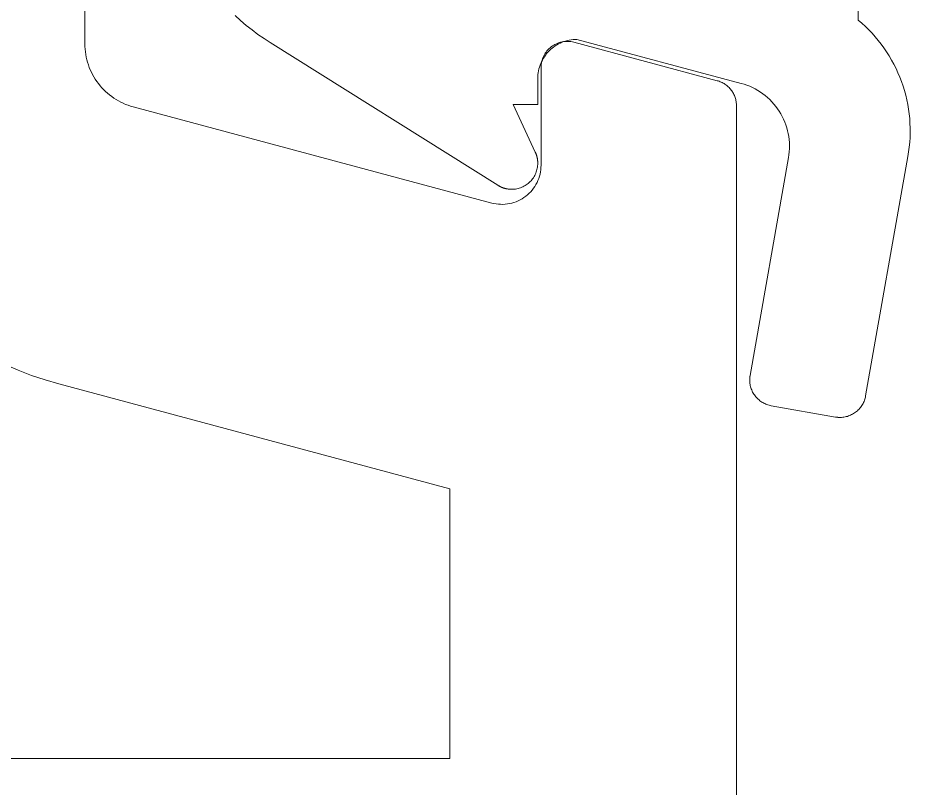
# Model space of a CAD drawing. Header units: centimetres. Extents: x 16433 to 114398, y -50094 to -12305.
# Drawn here: x 66730.488 to 66731.173, y -38603.88 to -38603.289 of the extents above; entities that cross this region are included whole.
import ezdxf

# ---------------------------------------------------------------- set-up
doc = ezdxf.new("R2010")
doc.units = ezdxf.units.CM
doc.header["$LTSCALE"] = 0.5
doc.layers.get('0').update_dxf_attribs({"linetype": 'CONTINUOUS'})
doc.layers.add('0-Coupe A.3', color=7, linetype='CONTINUOUS')

# ---------------------------------------------------------------- blocks, each defined once
blk = doc.blocks.new('Groupe-369-1')
at = {"color": 7, "linetype": 'Continuous', "lineweight": 5}
for points in [[(10405.58003, -46993.11364, 0), (10405.97496, -46993.03885, 0), (10405.97696, -46993.03842, 0), (10405.97894, -46993.03792, 0), (10405.9809, -46993.03734, 0), (10405.98284, -46993.03667, 0), (10405.98475, -46993.03593, 0), (10405.98662, -46993.03511, 0), (10405.98846, -46993.03422, 0), (10405.99026, -46993.03325, 0), (10405.99202, -46993.03221, 0), (10405.99373, -46993.03109, 0), (10405.9954, -46993.02991, 0), (10405.99702, -46993.02866, 0), (10405.99859, -46993.02734, 0), (10406.0001, -46993.02597, 0), (10406.00155, -46993.02453, 0), (10406.00295, -46993.02303, 0), (10406.00428, -46993.02148, 0), (10406.00554, -46993.01987, 0), (10406.00674, -46993.01822, 0), (10406.00787, -46993.01651, 0), (10406.00893, -46993.01476, 0), (10406.00992, -46993.01297, 0), (10406.01084, -46993.01114, 0), (10406.01167, -46993.00928, 0), (10406.01244, -46993.00738, 0), (10406.01312, -46993.00545, 0), (10406.01372, -46993.0035, 0), (10406.01424, -46993.00152, 0), (10406.01469, -46992.99952, 0), (10406.01505, -46992.99751, 0), (10406.01532, -46992.99548, 0), (10406.01552, -46992.99345, 0), (10406.03676, -46992.70936, 0), (10406.03684, -46992.70764, 0), (10406.03682, -46992.70592, 0), (10406.0367, -46992.70421, 0), (10406.03649, -46992.70251, 0), (10406.03618, -46992.70082, 0), (10406.03577, -46992.69915, 0), (10406.03526, -46992.69751, 0), (10406.03467, -46992.69589, 0), (10406.03398, -46992.69432, 0), (10406.0332, -46992.69279, 0), (10406.03234, -46992.6913, 0), (10406.03139, -46992.68987, 0), (10406.03036, -46992.68849, 0), (10406.02926, -46992.68718, 0), (10406.02808, -46992.68593, 0), (10406.02683, -46992.68475, 0), (10406.02552, -46992.68364, 0), (10406.02414, -46992.68261, 0), (10406.02271, -46992.68166, 0), (10406.02123, -46992.68079, 0), (10406.0197, -46992.68001, 0), (10406.01813, -46992.67932, 0), (10406.01652, -46992.67872, 0), (10406.01488, -46992.67821, 0), (10406.01321, -46992.6778, 0), (10406.01152, -46992.67749, 0), (10406.00982, -46992.67727, 0), (10406.0081, -46992.67715, 0), (10406.00638, -46992.67712, 0), (10406.00467, -46992.6772, 0), (10406.00296, -46992.67737, 0), (10406.00126, -46992.67764, 0), (10405.92757, -46992.6916, 0), (10405.92644, -46992.69178, 0), (10405.9253, -46992.6919, 0), (10405.92416, -46992.69195, 0), (10405.92301, -46992.69193, 0), (10405.92187, -46992.69185, 0), (10405.92074, -46992.6917, 0), (10405.91961, -46992.69149, 0), (10405.9185, -46992.69122, 0), (10405.9174, -46992.69088, 0), (10405.91633, -46992.69048, 0), (10405.91528, -46992.69002, 0), (10405.91426, -46992.6895, 0), (10405.91327, -46992.68892, 0), (10405.91232, -46992.68829, 0), (10405.9114, -46992.6876, 0), (10405.91053, -46992.68686, 0), (10405.90969, -46992.68608, 0), (10405.90891, -46992.68524, 0), (10405.90817, -46992.68437, 0), (10405.90749, -46992.68345, 0), (10405.90686, -46992.68249, 0), (10405.90628, -46992.6815, 0), (10405.90576, -46992.68048, 0), (10405.9053, -46992.67943, 0), (10405.90491, -46992.67836, 0), (10405.90457, -46992.67726, 0), (10405.9043, -46992.67615, 0), (10405.90409, -46992.67502, 0), (10405.90395, -46992.67389, 0), (10405.90387, -46992.67275, 0), (10405.90385, -46992.6716, 0), (10405.90391, -46992.67046, 0), (10405.9124, -46992.55689, 0), (10405.91248, -46992.55608, 0), (10405.91259, -46992.55527, 0), (10405.91273, -46992.55446, 0), (10405.91291, -46992.55366, 0), (10405.91312, -46992.55287, 0), (10405.91336, -46992.55209, 0), (10405.91363, -46992.55132, 0), (10405.91394, -46992.55056, 0), (10405.91427, -46992.54982, 0), (10405.91464, -46992.54908, 0), (10405.91503, -46992.54837, 0), (10405.91546, -46992.54767, 0), (10405.91591, -46992.54699, 0), (10405.91639, -46992.54632, 0), (10405.9169, -46992.54568, 0), (10405.91743, -46992.54506, 0), (10405.91799, -46992.54446, 0), (10405.91857, -46992.54389, 0), (10405.91917, -46992.54333, 0), (10405.9198, -46992.54281, 0), (10405.92045, -46992.54231, 0), (10405.92111, -46992.54184, 0), (10405.9218, -46992.54139, 0), (10405.9225, -46992.54097, 0), (10405.92322, -46992.54059, 0), (10405.92396, -46992.54023, 0), (10405.92471, -46992.5399, 0), (10405.92547, -46992.5396, 0), (10405.92624, -46992.53934, 0), (10405.92703, -46992.5391, 0), (10405.92782, -46992.5389, 0), (10405.92862, -46992.53873, 0), (10407.20644, -46992.29674, 0)], [(10406.22803, -46993.05344, 0), (10406.23042, -46993.04266, 0), (10406.23236, -46993.03179, 0), (10406.23386, -46993.02085, 0), (10406.23491, -46993.00985, 0), (10406.25806, -46992.70026, 0), (10406.46134, -46992.66176, 0), (10406.63067, -46993.55587, 0)]]:
    blk.add_polyline3d(points, dxfattribs=at)
at = {"color": 9, "linetype": 'Continuous', "lineweight": 5, "true_color": 0xbbbbbb}
blk.add_polyline3d([(10405.93217, -46992.92969, 0), (10405.93513, -46992.92483, 0), (10405.93793, -46992.91988, 0), (10405.94057, -46992.91485, 0), (10405.94305, -46992.90973, 0), (10405.94537, -46992.90454, 0), (10405.94752, -46992.89927, 0), (10406.02256, -46992.70733, 0), (10406.02268, -46992.707, 0), (10406.0228, -46992.70667, 0), (10406.02291, -46992.70634, 0), (10406.02302, -46992.70601, 0), (10406.02312, -46992.70567, 0), (10406.02322, -46992.70534, 0), (10406.02331, -46992.705, 0), (10406.02339, -46992.70466, 0), (10406.02347, -46992.70432, 0), (10406.02354, -46992.70397, 0), (10406.02361, -46992.70363, 0), (10406.02367, -46992.70329, 0), (10406.02372, -46992.70294, 0), (10406.02377, -46992.70259, 0), (10406.02381, -46992.70225, 0), (10406.02384, -46992.7019, 0), (10406.02387, -46992.70155, 0), (10406.0239, -46992.7012, 0), (10406.02391, -46992.70085, 0), (10406.02392, -46992.7005, 0), (10406.02393, -46992.70015, 0), (10406.02393, -46992.6998, 0), (10406.02392, -46992.69945, 0), (10406.02391, -46992.6991, 0), (10406.02389, -46992.69875, 0), (10406.02386, -46992.6984, 0), (10406.02383, -46992.69806, 0), (10406.02379, -46992.69771, 0), (10406.02375, -46992.69736, 0), (10406.0237, -46992.69701, 0), (10406.02364, -46992.69667, 0), (10406.02358, -46992.69633, 0), (10406.02337, -46992.69537, 0), (10406.02312, -46992.69442, 0), (10406.02282, -46992.69348, 0), (10406.02248, -46992.69256, 0), (10406.02209, -46992.69166, 0), (10406.02165, -46992.69078, 0), (10406.02118, -46992.68992, 0), (10406.02066, -46992.68909, 0), (10406.0201, -46992.68828, 0), (10406.01951, -46992.6875, 0), (10406.01887, -46992.68675, 0), (10406.0182, -46992.68603, 0), (10406.0175, -46992.68535, 0), (10406.01676, -46992.6847, 0), (10406.01599, -46992.68409, 0), (10406.01519, -46992.68352, 0), (10406.01437, -46992.68299, 0), (10406.01352, -46992.6825, 0), (10406.01265, -46992.68205, 0), (10406.01175, -46992.68164, 0), (10406.01084, -46992.68128, 0), (10406.00991, -46992.68096, 0), (10406.00897, -46992.68069, 0), (10406.00801, -46992.68047, 0), (10406.00705, -46992.68029, 0), (10406.00607, -46992.68016, 0), (10406.00509, -46992.68008, 0), (10406.00411, -46992.68005, 0), (10406.00313, -46992.68006, 0), (10406.00215, -46992.68013, 0), (10406.00118, -46992.68024, 0), (10406.00021, -46992.6804, 0), (10405.99994, -46992.68045, 0), (10405.99967, -46992.6805, 0), (10405.99941, -46992.68056, 0), (10405.99914, -46992.68063, 0), (10405.99888, -46992.6807, 0), (10405.99861, -46992.68077, 0), (10405.99835, -46992.68084, 0), (10405.99809, -46992.68092, 0), (10405.99783, -46992.681, 0), (10405.99757, -46992.68108, 0), (10405.99731, -46992.68117, 0), (10405.99706, -46992.68126, 0), (10405.9968, -46992.68136, 0), (10405.99655, -46992.68146, 0), (10405.99629, -46992.68156, 0), (10405.99604, -46992.68167, 0), (10405.99579, -46992.68178, 0), (10405.99554, -46992.68189, 0), (10405.9953, -46992.682, 0), (10405.99505, -46992.68212, 0), (10405.99481, -46992.68225, 0), (10405.99457, -46992.68237, 0), (10405.99433, -46992.6825, 0), (10405.99409, -46992.68263, 0), (10405.99385, -46992.68277, 0), (10405.99362, -46992.68291, 0), (10405.99339, -46992.68305, 0), (10405.99315, -46992.6832, 0), (10405.99293, -46992.68335, 0), (10405.9927, -46992.6835, 0), (10405.99247, -46992.68365, 0), (10405.99225, -46992.68381, 0), (10405.9595, -46992.70737, 0), (10405.95598, -46992.68877, 0), (10405.93633, -46992.69249, 0), (10405.93487, -46992.69273, 0), (10405.93341, -46992.6929, 0), (10405.93194, -46992.69299, 0), (10405.93047, -46992.69302, 0), (10405.929, -46992.69297, 0), (10405.92753, -46992.69284, 0), (10405.92607, -46992.69265, 0), (10405.92462, -46992.69239, 0), (10405.92319, -46992.69205, 0), (10405.92177, -46992.69164, 0), (10405.92038, -46992.69117, 0), (10405.91901, -46992.69063, 0), (10405.91767, -46992.69002, 0), (10405.91636, -46992.68934, 0), (10405.91509, -46992.68861, 0), (10405.91385, -46992.68781, 0), (10405.91265, -46992.68695, 0), (10405.9115, -46992.68603, 0), (10405.9104, -46992.68506, 0), (10405.90934, -46992.68403, 0), (10405.90833, -46992.68296, 0), (10405.90738, -46992.68184, 0), (10405.90649, -46992.68067, 0), (10405.90565, -46992.67945, 0), (10405.90487, -46992.6782, 0), (10405.90416, -46992.67692, 0), (10405.90351, -46992.67559, 0), (10405.90292, -46992.67424, 0), (10405.90241, -46992.67286, 0), (10405.90196, -46992.67146, 0), (10405.90158, -46992.67004, 0), (10405.90127, -46992.6686, 0), (10405.911, -46992.53843, 0), (10405.91123, -46992.53612, 0), (10405.91156, -46992.53383, 0), (10405.912, -46992.53156, 0), (10405.91255, -46992.5293, 0), (10405.91319, -46992.52708, 0), (10405.91394, -46992.52488, 0), (10405.91479, -46992.52273, 0), (10405.91574, -46992.52061, 0), (10405.91679, -46992.51855, 0), (10405.91793, -46992.51653, 0), (10405.91917, -46992.51457, 0), (10405.92049, -46992.51266, 0), (10405.9219, -46992.51082, 0), (10405.9234, -46992.50905, 0), (10405.92497, -46992.50735, 0), (10405.92662, -46992.50573, 0), (10405.92835, -46992.50418, 0), (10405.93014, -46992.50271, 0), (10405.932, -46992.50133, 0), (10405.93393, -46992.50004, 0), (10405.93591, -46992.49883, 0), (10405.93794, -46992.49772, 0), (10405.94003, -46992.49671, 0), (10405.94215, -46992.49579, 0), (10405.94432, -46992.49497, 0), (10405.94653, -46992.49426, 0), (10405.94876, -46992.49365, 0), (10405.95102, -46992.49314, 0), (10405.95331, -46992.49273, 0), (10405.95561, -46992.49244, 0), (10405.95792, -46992.49225, 0), (10405.96023, -46992.49216, 0), (10406.12988, -46992.49002, 0), (10406.12999, -46992.49002, 0), (10406.13009, -46992.49002, 0), (10406.1302, -46992.49001, 0), (10406.13031, -46992.49001, 0), (10406.13042, -46992.49001, 0), (10406.13053, -46992.49, 0), (10406.13064, -46992.49, 0), (10406.13075, -46992.48999, 0), (10406.13086, -46992.48998, 0), (10406.13097, -46992.48998, 0), (10406.13107, -46992.48997, 0), (10406.13118, -46992.48996, 0), (10406.13129, -46992.48995, 0), (10406.1314, -46992.48994, 0), (10406.13151, -46992.48993, 0), (10406.13162, -46992.48992, 0), (10406.13173, -46992.48991, 0), (10406.13184, -46992.4899, 0), (10406.13194, -46992.48989, 0), (10406.13205, -46992.48987, 0), (10406.13216, -46992.48986, 0), (10406.13227, -46992.48985, 0), (10406.13238, -46992.48983, 0), (10406.13248, -46992.48982, 0), (10406.13259, -46992.4898, 0), (10406.1327, -46992.48978, 0), (10406.13281, -46992.48977, 0), (10406.13292, -46992.48975, 0), (10406.13302, -46992.48973, 0), (10406.13313, -46992.48971, 0), (10406.13324, -46992.48969, 0), (10406.13335, -46992.48967, 0), (10406.1342, -46992.48949, 0), (10406.13504, -46992.48927, 0), (10406.13588, -46992.48902, 0), (10406.1367, -46992.48873, 0), (10406.13751, -46992.4884, 0), (10406.1383, -46992.48804, 0), (10406.13908, -46992.48765, 0), (10406.13984, -46992.48722, 0), (10406.14058, -46992.48675, 0), (10406.1413, -46992.48626, 0), (10406.142, -46992.48573, 0), (10406.14267, -46992.48518, 0), (10406.14332, -46992.4846, 0), (10406.14394, -46992.48399, 0), (10406.14454, -46992.48335, 0), (10406.14511, -46992.48268, 0), (10406.14564, -46992.482, 0), (10406.14615, -46992.48129, 0), (10406.14663, -46992.48055, 0), (10406.14707, -46992.4798, 0), (10406.14748, -46992.47903, 0), (10406.14786, -46992.47825, 0), (10406.1482, -46992.47744, 0), (10406.1485, -46992.47663, 0), (10406.14877, -46992.4758, 0), (10406.14901, -46992.47495, 0), (10406.1492, -46992.4741, 0), (10406.14936, -46992.47325, 0), (10406.14948, -46992.47238, 0), (10406.14957, -46992.47151, 0), (10406.14961, -46992.47064, 0), (10406.14962, -46992.46977, 0), (10406.14899, -46992.41976, 0), (10406.14899, -46992.41967, 0), (10406.14899, -46992.41957, 0), (10406.14898, -46992.41948, 0), (10406.14898, -46992.41939, 0), (10406.14898, -46992.41929, 0), (10406.14898, -46992.4192, 0), (10406.14897, -46992.4191, 0), (10406.14897, -46992.41901, 0), (10406.14896, -46992.41891, 0), (10406.14896, -46992.41882, 0), (10406.14895, -46992.41873, 0), (10406.14894, -46992.41863, 0), (10406.14894, -46992.41854, 0), (10406.14893, -46992.41844, 0), (10406.14892, -46992.41835, 0), (10406.14891, -46992.41826, 0), (10406.14891, -46992.41816, 0), (10406.1489, -46992.41807, 0), (10406.14889, -46992.41797, 0), (10406.14888, -46992.41788, 0), (10406.14887, -46992.41779, 0), (10406.14886, -46992.41769, 0), (10406.14885, -46992.4176, 0), (10406.14883, -46992.41751, 0), (10406.14882, -46992.41741, 0), (10406.14881, -46992.41732, 0), (10406.1488, -46992.41723, 0), (10406.14878, -46992.41713, 0), (10406.14877, -46992.41704, 0), (10406.14876, -46992.41695, 0), (10406.14874, -46992.41685, 0), (10406.14873, -46992.41676, 0), (10406.14856, -46992.41589, 0), (10406.14836, -46992.41502, 0), (10406.14812, -46992.41417, 0), (10406.14784, -46992.41333, 0), (10406.14753, -46992.4125, 0), (10406.14717, -46992.41168, 0), (10406.14679, -46992.41088, 0), (10406.14636, -46992.4101, 0), (10406.14591, -46992.40934, 0), (10406.14542, -46992.4086, 0), (10406.14489, -46992.40789, 0), (10406.14434, -46992.40719, 0), (10406.14376, -46992.40652, 0), (10406.14314, -46992.40588, 0), (10406.1425, -46992.40527, 0), (10406.14184, -46992.40468, 0), (10406.14114, -46992.40413, 0), (10406.14043, -46992.40361, 0), (10406.13969, -46992.40311, 0), (10406.13893, -46992.40266, 0), (10406.13815, -46992.40223, 0), (10406.13735, -46992.40184, 0), (10406.13654, -46992.40149, 0), (10406.13571, -46992.40118, 0), (10406.13486, -46992.4009, 0), (10406.13401, -46992.40065, 0), (10406.13315, -46992.40045, 0), (10406.13227, -46992.40029, 0), (10406.1314, -46992.40016, 0), (10406.13051, -46992.40007, 0), (10406.12963, -46992.40003, 0), (10406.12874, -46992.40002, 0), (10405.94225, -46992.40237, 0), (10405.93861, -46992.40245, 0), (10405.93497, -46992.40266, 0), (10405.93134, -46992.40298, 0), (10405.92772, -46992.40343, 0), (10405.92412, -46992.40399, 0), (10405.92054, -46992.40467, 0), (10405.91699, -46992.40547, 0), (10405.91346, -46992.40639, 0), (10405.90997, -46992.40742, 0), (10405.90651, -46992.40857, 0), (10405.9031, -46992.40984, 0), (10405.89972, -46992.41121, 0), (10405.89639, -46992.4127, 0), (10405.89312, -46992.41429, 0), (10405.8899, -46992.416, 0), (10405.88674, -46992.41781, 0), (10405.88363, -46992.41972, 0), (10405.8806, -46992.42173, 0), (10405.87763, -46992.42385, 0), (10405.87474, -46992.42606, 0), (10405.87191, -46992.42837, 0), (10405.86917, -46992.43076, 0), (10405.86651, -46992.43325, 0), (10405.86393, -46992.43583, 0), (10405.86144, -46992.43848, 0), (10405.85904, -46992.44122, 0), (10405.85673, -46992.44404, 0), (10405.85451, -46992.44693, 0), (10405.85239, -46992.4499, 0), (10405.85037, -46992.45293, 0), (10405.84845, -46992.45603, 0), (10405.84664, -46992.45919, 0), (10405.81195, -46992.46576, 0)], dxfattribs=at)

msp = doc.modelspace()

# ---------------------------------------------------------------- block references
at = {"layer": '0-Coupe A.3', "color": 7, "rotation": 259.2764052561336}
msp.add_blockref('Groupe-369-1', (114839.15659, -37123.11432), dxfattribs=at)

doc.saveas('drawing.dxf')
